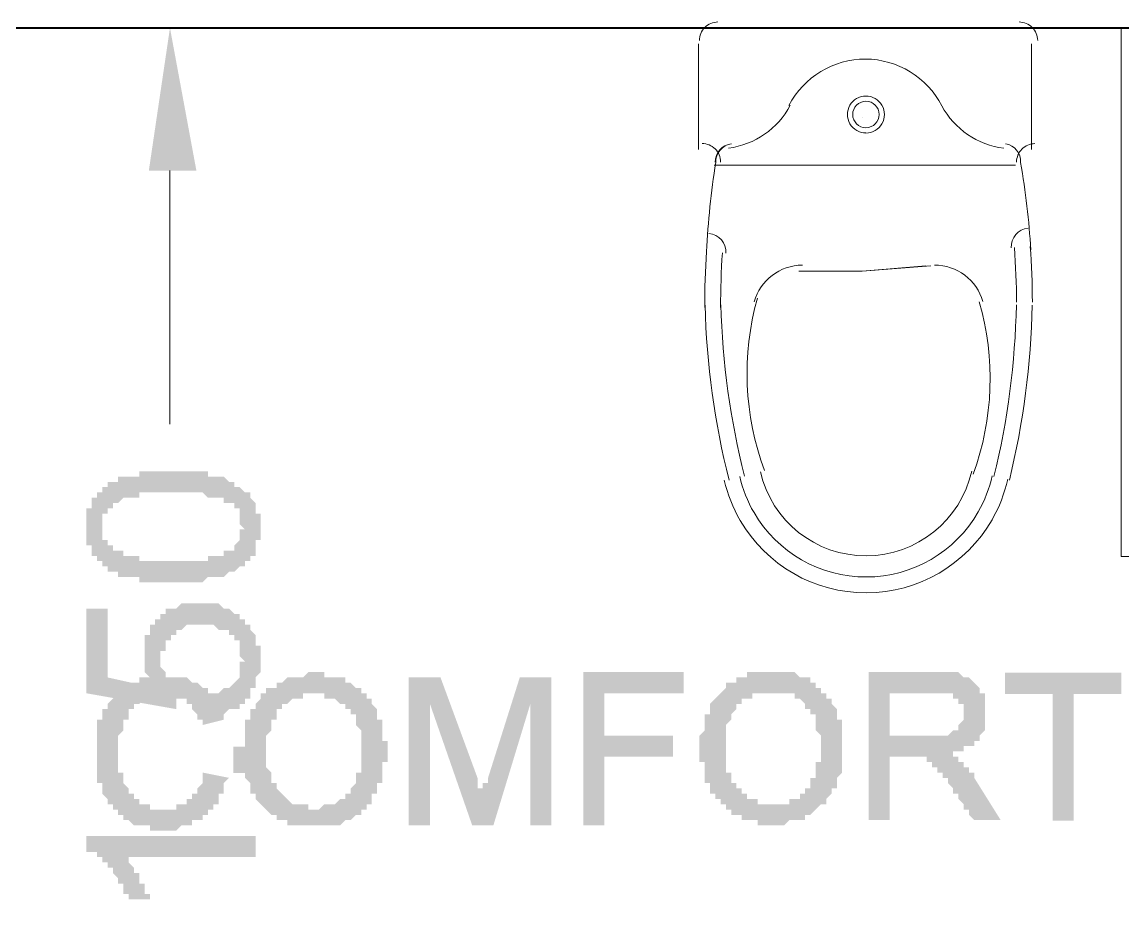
# Model space of a CAD drawing. Header units: inches. Extents: x -11 to 213, y -78 to 40.
# Drawn here: x 61.677 to 62.936, y 18.467 to 19.483 of the extents above; entities that cross this region are included whole.
import ezdxf

# ---------------------------------------------------------------- set-up
doc = ezdxf.new("R2010")
doc.units = ezdxf.units.IN
doc.header["$MEASUREMENT"] = 0
doc.layers.add('PDF_0', color=7, linetype='Continuous')
doc.layers.add('PDF_TOILET', color=7, linetype='Continuous')

msp = doc.modelspace()

# ---------------------------------------------------------------- hatches: boundary and pattern name
at = {"layer": 'PDF_0'}
h = msp.add_hatch(color=256, dxfattribs=at)
h.paths.add_polyline_path([(61.7505, 18.90233), (61.7505, 18.90837), (61.7505, 18.90837), (61.7505, 18.91442), (61.7505, 18.91442), (61.7505, 18.91442), (61.7505, 18.92047), (61.7505, 18.92047), (61.7505, 18.92047), (61.7505, 18.92652), (61.7505, 18.92652), (61.75655, 18.92652), (61.75655, 18.93256), (61.75655, 18.93256), (61.75655, 18.93256), (61.75655, 18.93861), (61.75655, 18.93861), (61.75655, 18.93861), (61.7626, 18.93861), (61.7626, 18.94466), (61.7626, 18.94466), (61.7626, 18.94466), (61.76864, 18.94466), (61.76864, 18.95071), (61.76864, 18.95071), (61.76864, 18.95071), (61.77469, 18.95071), (61.77469, 18.95071), (61.77469, 18.95676), (61.78074, 18.95676), (61.78074, 18.95676), (61.78074, 18.95676), (61.78679, 18.95676), (61.78679, 18.95676), (61.78679, 18.9628), (61.79284, 18.9628), (61.79284, 18.9628), (61.79888, 18.9628), (61.79888, 18.9628), (61.79888, 18.9628), (61.80493, 18.9628), (61.80493, 18.9628), (61.81098, 18.9628), (61.81098, 18.96885), (61.81703, 18.96885), (61.81703, 18.96885), (61.82308, 18.96885), (61.82308, 18.96885), (61.82912, 18.96885), (61.82912, 18.96885), (61.83517, 18.96885), (61.83517, 18.96885), (61.84122, 18.96885), (61.84727, 18.96885), (61.84727, 18.96885), (61.84727, 18.96885), (61.85331, 18.96885), (61.85331, 18.96885), (61.85936, 18.96885), (61.86541, 18.96885), (61.86541, 18.96885), (61.87146, 18.96885), (61.87146, 18.96885), (61.87751, 18.96885), (61.87751, 18.96885), (61.88355, 18.96885), (61.88355, 18.96885), (61.8896, 18.96885), (61.8896, 18.9628), (61.8896, 18.9628), (61.89565, 18.9628), (61.89565, 18.9628), (61.9017, 18.9628), (61.9017, 18.9628), (61.9017, 18.9628), (61.90775, 18.9628), (61.90775, 18.9628), (61.91379, 18.95676), (61.91379, 18.95676), (61.91379, 18.95676), (61.91984, 18.95676), (61.91984, 18.95676), (61.91984, 18.95676), (61.91984, 18.95071), (61.92589, 18.95071), (61.92589, 18.95071), (61.92589, 18.95071), (61.93194, 18.94466), (61.93194, 18.94466), (61.93194, 18.94466), (61.93799, 18.94466), (61.93799, 18.93861), (61.93799, 18.93861), (61.93799, 18.93861), (61.94403, 18.93256), (61.94403, 18.93256), (61.94403, 18.92652), (61.94403, 18.92652), (61.94403, 18.92652), (61.94403, 18.92047), (61.95008, 18.92047), (61.95008, 18.91442), (61.95008, 18.91442), (61.95008, 18.91442), (61.95008, 18.90837), (61.95008, 18.90837), (61.95008, 18.90233), (61.95008, 18.90233), (61.95008, 18.90233), (61.95008, 18.89628), (61.95008, 18.89628), (61.95008, 18.89628), (61.95008, 18.89023), (61.94403, 18.89023), (61.94403, 18.89023), (61.94403, 18.88418), (61.94403, 18.88418), (61.94403, 18.88418), (61.94403, 18.87813), (61.94403, 18.87813), (61.94403, 18.87813), (61.94403, 18.87209), (61.93799, 18.87209), (61.93799, 18.87209), (61.93799, 18.87209), (61.93799, 18.86604), (61.93799, 18.86604), (61.93194, 18.86604), (61.93194, 18.86604), (61.93194, 18.85999), (61.93194, 18.85999), (61.92589, 18.85999), (61.92589, 18.85999), (61.92589, 18.85999), (61.91984, 18.85394), (61.91984, 18.85394), (61.91984, 18.85394), (61.91379, 18.85394), (61.91379, 18.85394), (61.91379, 18.85394), (61.90775, 18.84789), (61.90775, 18.84789), (61.9017, 18.84789), (61.9017, 18.84789), (61.9017, 18.84789), (61.89565, 18.84789), (61.89565, 18.84789), (61.8896, 18.84789), (61.8896, 18.84789), (61.88355, 18.84185), (61.88355, 18.84185), (61.87751, 18.84185), (61.87751, 18.84185), (61.87146, 18.84185), (61.87146, 18.84185), (61.86541, 18.84185), (61.86541, 18.84185), (61.85936, 18.84185), (61.85936, 18.84185), (61.85331, 18.84185), (61.84727, 18.84185), (61.84727, 18.84185), (61.84727, 18.84185), (61.84122, 18.84185), (61.84122, 18.84185), (61.83517, 18.84185), (61.83517, 18.84185), (61.82912, 18.84185), (61.82912, 18.84185), (61.82308, 18.84185), (61.82308, 18.84185), (61.81703, 18.84185), (61.81703, 18.84185), (61.81098, 18.84185), (61.81098, 18.84789), (61.80493, 18.84789), (61.80493, 18.84789), (61.79888, 18.84789), (61.79888, 18.84789), (61.79888, 18.84789), (61.79284, 18.84789), (61.79284, 18.84789), (61.78679, 18.84789), (61.78679, 18.85394), (61.78679, 18.85394), (61.78074, 18.85394), (61.78074, 18.85394), (61.78074, 18.85394), (61.77469, 18.85394), (61.77469, 18.85999), (61.77469, 18.85999), (61.77469, 18.85999), (61.76864, 18.85999), (61.76864, 18.86604), (61.7626, 18.86604), (61.7626, 18.86604), (61.7626, 18.86604), (61.7626, 18.87209), (61.75655, 18.87209), (61.75655, 18.87209), (61.75655, 18.87813), (61.75655, 18.87813), (61.75655, 18.88418), (61.7505, 18.88418), (61.7505, 18.88418), (61.7505, 18.89023), (61.7505, 18.89023), (61.7505, 18.89628), (61.7505, 18.89628), (61.7505, 18.90233), (61.7505, 18.90233), (61.7505, 18.90233), (61.7505, 18.90233)], flags=0)
h.paths.add_polyline_path([(61.93194, 18.90233), (61.92589, 18.90837), (61.92589, 18.90837), (61.92589, 18.91442), (61.92589, 18.91442), (61.92589, 18.92047), (61.92589, 18.92047), (61.92589, 18.92047), (61.92589, 18.92652), (61.91984, 18.92652), (61.91984, 18.92652), (61.91984, 18.93256), (61.91379, 18.93256), (61.91379, 18.93256), (61.90775, 18.93256), (61.90775, 18.93256), (61.90775, 18.93256), (61.90775, 18.93861), (61.90775, 18.93861), (61.9017, 18.93861), (61.9017, 18.93861), (61.9017, 18.93861), (61.89565, 18.93861), (61.89565, 18.93861), (61.8896, 18.93861), (61.8896, 18.93861), (61.8896, 18.93861), (61.88355, 18.94466), (61.88355, 18.94466), (61.87751, 18.94466), (61.87751, 18.94466), (61.87146, 18.94466), (61.87146, 18.94466), (61.86541, 18.94466), (61.86541, 18.94466), (61.85936, 18.94466), (61.85936, 18.94466), (61.85331, 18.94466), (61.84727, 18.94466), (61.84727, 18.94466), (61.84122, 18.94466), (61.84122, 18.94466), (61.83517, 18.94466), (61.83517, 18.94466), (61.82912, 18.94466), (61.82912, 18.94466), (61.82308, 18.94466), (61.82308, 18.94466), (61.81703, 18.94466), (61.81703, 18.94466), (61.81098, 18.94466), (61.81098, 18.94466), (61.81098, 18.93861), (61.80493, 18.93861), (61.80493, 18.93861), (61.80493, 18.93861), (61.80493, 18.93861), (61.79888, 18.93861), (61.79888, 18.93861), (61.79284, 18.93861), (61.79284, 18.93861), (61.78679, 18.93256), (61.78679, 18.93256), (61.78679, 18.93256), (61.78074, 18.93256), (61.78074, 18.92652), (61.78074, 18.92652), (61.77469, 18.92652), (61.77469, 18.92652), (61.77469, 18.92047), (61.77469, 18.92047), (61.76864, 18.92047), (61.76864, 18.91442), (61.76864, 18.91442), (61.76864, 18.90837), (61.76864, 18.90837), (61.76864, 18.90233), (61.76864, 18.90233), (61.76864, 18.90233), (61.76864, 18.89628), (61.76864, 18.89628), (61.76864, 18.89023), (61.77469, 18.89023), (61.77469, 18.89023), (61.77469, 18.88418), (61.77469, 18.88418), (61.78074, 18.88418), (61.78074, 18.87813), (61.78074, 18.87813), (61.78679, 18.87813), (61.78679, 18.87813), (61.78679, 18.87813), (61.79284, 18.87813), (61.79284, 18.87209), (61.79284, 18.87209), (61.79284, 18.87209), (61.79888, 18.87209), (61.79888, 18.87209), (61.79888, 18.87209), (61.80493, 18.87209), (61.80493, 18.87209), (61.81098, 18.87209), (61.81098, 18.86604), (61.81703, 18.86604), (61.81703, 18.86604), (61.81703, 18.86604), (61.82308, 18.86604), (61.82308, 18.86604), (61.82912, 18.86604), (61.82912, 18.86604), (61.83517, 18.86604), (61.84122, 18.86604), (61.84122, 18.86604), (61.84727, 18.86604), (61.84727, 18.86604), (61.85331, 18.86604), (61.85331, 18.86604), (61.85936, 18.86604), (61.85936, 18.86604), (61.86541, 18.86604), (61.86541, 18.86604), (61.87146, 18.86604), (61.87146, 18.86604), (61.87751, 18.86604), (61.87751, 18.86604), (61.88355, 18.86604), (61.88355, 18.86604), (61.8896, 18.86604), (61.8896, 18.87209), (61.8896, 18.87209), (61.89565, 18.87209), (61.89565, 18.87209), (61.89565, 18.87209), (61.89565, 18.87209), (61.9017, 18.87209), (61.9017, 18.87209), (61.90775, 18.87209), (61.90775, 18.87813), (61.91379, 18.87813), (61.91379, 18.87813), (61.91379, 18.87813), (61.91984, 18.87813), (61.91984, 18.88418), (61.91984, 18.88418), (61.91984, 18.88418), (61.92589, 18.89023), (61.92589, 18.89023), (61.92589, 18.89023), (61.92589, 18.89628), (61.92589, 18.89628), (61.92589, 18.90233), (61.92589, 18.90233), (61.93194, 18.90233)], flags=0)
for points in [[(61.82913, 18.72088), (61.82913, 18.72088), (61.82308, 18.72693), (61.82308, 18.72693), (61.82308, 18.73298), (61.82308, 18.73298), (61.82308, 18.73298), (61.81703, 18.73902), (61.81703, 18.73902), (61.81703, 18.74507), (61.81703, 18.74507), (61.81703, 18.75112), (61.81703, 18.75112), (61.81703, 18.75112), (61.81703, 18.75717), (61.81703, 18.75717), (61.81703, 18.76322), (61.81703, 18.76322), (61.81703, 18.76926), (61.81703, 18.76926), (61.81703, 18.76926), (61.81703, 18.77531), (61.81703, 18.77531), (61.81703, 18.78136), (61.82308, 18.78136), (61.82308, 18.78136), (61.82308, 18.78741), (61.82308, 18.78741), (61.82308, 18.79346), (61.82913, 18.79346), (61.82913, 18.79346), (61.82913, 18.7995), (61.82913, 18.7995), (61.83517, 18.7995), (61.83517, 18.7995), (61.83517, 18.80555), (61.84122, 18.80555), (61.84122, 18.80555), (61.84122, 18.8116), (61.84727, 18.8116), (61.84727, 18.8116), (61.84727, 18.8116), (61.85332, 18.8116), (61.85332, 18.8116), (61.85937, 18.81765), (61.85937, 18.81765), (61.85937, 18.81765), (61.86541, 18.81765), (61.86541, 18.81765), (61.87146, 18.81765), (61.87146, 18.81765), (61.87751, 18.81765), (61.87751, 18.81765), (61.87751, 18.81765), (61.88356, 18.81765), (61.88356, 18.81765), (61.88961, 18.81765), (61.88961, 18.81765), (61.89565, 18.81765), (61.89565, 18.81765), (61.89565, 18.81765), (61.9017, 18.81765), (61.9017, 18.81765), (61.90775, 18.8116), (61.90775, 18.8116), (61.90775, 18.8116), (61.9138, 18.8116), (61.9138, 18.8116), (61.91984, 18.80555), (61.91984, 18.80555), (61.91984, 18.80555), (61.92589, 18.80555), (61.92589, 18.7995), (61.92589, 18.7995), (61.92589, 18.7995), (61.93194, 18.7995), (61.93194, 18.7995), (61.93194, 18.79346), (61.93799, 18.79346), (61.93799, 18.79346), (61.93799, 18.78741), (61.93799, 18.78741), (61.94404, 18.78136), (61.94404, 18.78136), (61.94404, 18.78136), (61.94404, 18.77531), (61.94404, 18.77531), (61.94404, 18.76926), (61.94404, 18.76926), (61.95008, 18.76926), (61.95008, 18.76322), (61.95008, 18.76322), (61.95008, 18.75717), (61.95008, 18.75717), (61.95008, 18.75112), (61.95008, 18.75112), (61.95008, 18.75112), (61.95008, 18.74507), (61.95008, 18.74507), (61.95008, 18.73902), (61.95008, 18.73902), (61.94404, 18.73298), (61.94404, 18.73298), (61.94404, 18.73298), (61.94404, 18.72693), (61.94404, 18.72693), (61.94404, 18.72088), (61.94404, 18.72088), (61.93799, 18.72088), (61.93799, 18.71483), (61.93799, 18.71483), (61.93799, 18.70879), (61.93194, 18.70879), (61.93194, 18.70879), (61.93194, 18.70879), (61.93194, 18.70274), (61.92589, 18.70274), (61.92589, 18.70274), (61.92589, 18.69669), (61.91984, 18.69669), (61.91984, 18.69669), (61.91984, 18.69669), (61.9138, 18.69669), (61.9138, 18.69669), (61.90775, 18.69064), (61.90775, 18.69064), (61.9017, 18.69064), (61.9017, 18.69064), (61.9017, 18.69064), (61.89565, 18.69064), (61.89565, 18.69064), (61.88961, 18.71483), (61.89565, 18.71483), (61.89565, 18.71483), (61.9017, 18.71483), (61.9017, 18.71483), (61.90775, 18.72088), (61.90775, 18.72088), (61.9138, 18.72088), (61.9138, 18.72088), (61.9138, 18.72088), (61.91984, 18.72693), (61.91984, 18.72693), (61.91984, 18.72693), (61.91984, 18.72693), (61.92589, 18.73298), (61.92589, 18.73298), (61.92589, 18.73902), (61.92589, 18.73902), (61.92589, 18.73902), (61.92589, 18.74507), (61.92589, 18.74507), (61.92589, 18.75112), (61.93194, 18.75112), (61.93194, 18.75112), (61.92589, 18.75717), (61.92589, 18.75717), (61.92589, 18.76322), (61.92589, 18.76322), (61.92589, 18.76322), (61.92589, 18.76926), (61.92589, 18.76926), (61.92589, 18.77531), (61.91984, 18.77531), (61.91984, 18.77531), (61.91984, 18.78136), (61.9138, 18.78136), (61.9138, 18.78136), (61.9138, 18.78136), (61.9138, 18.78741), (61.90775, 18.78741), (61.90775, 18.78741), (61.9017, 18.78741), (61.9017, 18.78741), (61.9017, 18.78741), (61.89565, 18.79346), (61.89565, 18.79346), (61.88961, 18.79346), (61.88961, 18.79346), (61.88356, 18.79346), (61.88356, 18.79346), (61.88356, 18.79346), (61.87751, 18.79346), (61.87751, 18.79346), (61.87146, 18.79346), (61.87146, 18.79346), (61.86541, 18.79346), (61.86541, 18.79346), (61.85937, 18.78741), (61.85937, 18.78741), (61.85937, 18.78741), (61.85332, 18.78741), (61.85332, 18.78741), (61.85332, 18.78136), (61.84727, 18.78136), (61.84727, 18.78136), (61.84727, 18.78136), (61.84727, 18.77531), (61.84122, 18.77531), (61.84122, 18.77531), (61.84122, 18.76926), (61.84122, 18.76926), (61.84122, 18.76322), (61.84122, 18.76322), (61.83517, 18.76322), (61.83517, 18.75717), (61.83517, 18.75717), (61.83517, 18.75112), (61.83517, 18.75112), (61.83517, 18.75112), (61.83517, 18.74507), (61.83517, 18.74507), (61.84122, 18.73902), (61.84122, 18.73902), (61.84122, 18.73298), (61.84122, 18.73298), (61.84122, 18.73298), (61.84122, 18.72693), (61.84727, 18.72693), (61.84727, 18.72693), (61.84727, 18.72088), (61.84727, 18.72088), (61.85332, 18.72088), (61.85332, 18.71483), (61.85332, 18.71483), (61.85332, 18.69669), (61.7505, 18.71483), (61.7505, 18.8116), (61.7747, 18.8116), (61.7747, 18.73298)], [(61.9138, 18.61806), (61.9138, 18.61806), (61.90775, 18.61202), (61.90775, 18.61202), (61.90775, 18.60597), (61.90775, 18.60597), (61.90775, 18.60597), (61.90775, 18.59992), (61.90775, 18.59992), (61.9017, 18.59992), (61.9017, 18.59387), (61.9017, 18.59387), (61.9017, 18.59387), (61.9017, 18.58782), (61.89566, 18.58782), (61.89566, 18.58782), (61.89566, 18.58178), (61.89566, 18.58178), (61.89566, 18.58178), (61.88961, 18.58178), (61.88961, 18.57573), (61.88961, 18.57573), (61.88961, 18.57573), (61.88356, 18.57573), (61.88356, 18.56968), (61.88356, 18.56968), (61.87751, 18.56968), (61.87751, 18.56968), (61.87751, 18.56968), (61.87146, 18.56968), (61.87146, 18.56363), (61.87146, 18.56363), (61.86542, 18.56363), (61.86542, 18.56363), (61.86542, 18.56363), (61.85937, 18.56363), (61.85937, 18.56363), (61.85937, 18.56363), (61.85332, 18.55759), (61.85332, 18.55759), (61.84727, 18.55759), (61.84727, 18.55759), (61.84727, 18.55759), (61.84123, 18.55759), (61.84123, 18.55759), (61.84123, 18.55759), (61.83518, 18.55759), (61.83518, 18.55759), (61.82913, 18.55759), (61.82913, 18.55759), (61.82308, 18.55759), (61.82308, 18.56363), (61.82308, 18.56363), (61.81703, 18.56363), (61.81703, 18.56363), (61.81099, 18.56363), (61.81099, 18.56363), (61.81099, 18.56363), (61.80494, 18.56363), (61.80494, 18.56363), (61.80494, 18.56363), (61.79889, 18.56968), (61.79889, 18.56968), (61.79889, 18.56968), (61.79284, 18.56968), (61.79284, 18.56968), (61.79284, 18.57573), (61.79284, 18.57573), (61.78679, 18.57573), (61.78679, 18.57573), (61.78679, 18.57573), (61.78679, 18.58178), (61.78075, 18.58178), (61.78075, 18.58178), (61.78075, 18.58178), (61.78075, 18.58782), (61.78075, 18.58782), (61.7747, 18.58782), (61.7747, 18.58782), (61.7747, 18.59387), (61.7747, 18.59387), (61.7747, 18.59387), (61.76865, 18.59992), (61.76865, 18.59992), (61.76865, 18.59992), (61.76865, 18.60597), (61.76865, 18.60597), (61.76865, 18.60597), (61.76865, 18.61202), (61.7626, 18.61202), (61.7626, 18.61806), (61.7626, 18.61806), (61.7626, 18.61806), (61.7626, 18.62411), (61.7626, 18.62411), (61.7626, 18.62411), (61.7626, 18.63016), (61.7626, 18.63016), (61.7626, 18.63621), (61.7626, 18.63621), (61.7626, 18.63621), (61.7626, 18.64226), (61.7626, 18.64226), (61.7626, 18.6483), (61.7626, 18.6483), (61.7626, 18.6483), (61.7626, 18.65435), (61.7626, 18.65435), (61.7626, 18.6604), (61.7626, 18.6604), (61.7626, 18.6604), (61.7626, 18.66645), (61.7626, 18.66645), (61.7626, 18.6725), (61.7626, 18.6725), (61.7626, 18.6725), (61.7626, 18.67854), (61.7626, 18.67854), (61.7626, 18.68459), (61.76865, 18.68459), (61.76865, 18.68459), (61.76865, 18.69064), (61.76865, 18.69064), (61.76865, 18.69064), (61.76865, 18.69669), (61.76865, 18.69669), (61.7747, 18.69669), (61.7747, 18.70273), (61.7747, 18.70273), (61.7747, 18.70273), (61.7747, 18.70273), (61.78075, 18.70878), (61.78075, 18.70878), (61.78075, 18.70878), (61.78075, 18.70878), (61.78679, 18.71483), (61.78679, 18.71483), (61.78679, 18.71483), (61.78679, 18.71483), (61.79284, 18.72088), (61.79284, 18.72088), (61.79284, 18.72088), (61.79889, 18.72088), (61.79889, 18.72693), (61.79889, 18.72693), (61.80494, 18.72693), (61.80494, 18.72693), (61.80494, 18.72693), (61.81099, 18.72693), (61.81099, 18.73297), (61.81099, 18.73297), (61.81703, 18.73297), (61.81703, 18.73297), (61.81703, 18.73297), (61.82308, 18.73297), (61.82308, 18.73297), (61.82308, 18.73297), (61.82913, 18.73297), (61.82913, 18.73297), (61.83518, 18.73297), (61.83518, 18.73297), (61.83518, 18.73297), (61.84123, 18.73297), (61.84123, 18.73297), (61.84727, 18.73297), (61.84727, 18.73297), (61.84727, 18.73297), (61.85332, 18.73297), (61.85332, 18.73297), (61.85937, 18.73297), (61.85937, 18.73297), (61.85937, 18.73297), (61.86542, 18.73297), (61.86542, 18.73297), (61.86542, 18.73297), (61.87146, 18.72693), (61.87146, 18.72693), (61.87146, 18.72693), (61.87751, 18.72693), (61.87751, 18.72693), (61.87751, 18.72693), (61.88356, 18.72088), (61.88356, 18.72088), (61.88356, 18.72088), (61.88356, 18.72088), (61.88961, 18.72088), (61.88961, 18.71483), (61.88961, 18.71483), (61.88961, 18.71483), (61.89566, 18.71483), (61.89566, 18.70878), (61.89566, 18.70878), (61.89566, 18.70878), (61.9017, 18.70273), (61.9017, 18.70273), (61.9017, 18.70273), (61.9017, 18.69669), (61.9017, 18.69669), (61.9017, 18.69669), (61.90775, 18.69064), (61.90775, 18.69064), (61.90775, 18.68459), (61.90775, 18.68459), (61.90775, 18.68459), (61.88356, 18.67854), (61.88356, 18.67854), (61.88356, 18.68459), (61.87751, 18.68459), (61.87751, 18.68459), (61.87751, 18.69064), (61.87751, 18.69064), (61.87751, 18.69064), (61.87146, 18.69669), (61.87146, 18.69669), (61.87146, 18.69669), (61.87146, 18.70273), (61.86542, 18.70273), (61.86542, 18.70273), (61.86542, 18.70273), (61.86542, 18.70273), (61.86542, 18.70878), (61.85937, 18.70878), (61.85937, 18.70878), (61.85937, 18.70878), (61.85332, 18.70878), (61.85332, 18.70878), (61.84727, 18.70878), (61.84727, 18.70878), (61.84727, 18.70878), (61.84123, 18.70878), (61.84123, 18.70878), (61.83518, 18.70878), (61.83518, 18.70878), (61.83518, 18.70878), (61.82913, 18.70878), (61.82913, 18.70878), (61.82308, 18.70878), (61.82308, 18.70878), (61.82308, 18.70878), (61.81703, 18.70878), (61.81703, 18.70878), (61.81703, 18.70878), (61.81099, 18.70273), (61.81099, 18.70273), (61.81099, 18.70273), (61.80494, 18.70273), (61.80494, 18.70273), (61.80494, 18.69669), (61.80494, 18.69669), (61.79889, 18.69669), (61.79889, 18.69669), (61.79889, 18.69064), (61.79889, 18.69064), (61.79889, 18.69064), (61.79889, 18.68459), (61.79284, 18.68459), (61.79284, 18.68459), (61.79284, 18.68459), (61.79284, 18.67854), (61.79284, 18.67854), (61.79284, 18.6725), (61.79284, 18.6725), (61.79284, 18.6725), (61.78679, 18.66645), (61.78679, 18.66645), (61.78679, 18.66645), (61.78679, 18.6604), (61.78679, 18.6604), (61.78679, 18.65435), (61.78679, 18.65435), (61.78679, 18.6483), (61.78679, 18.6483), (61.78679, 18.6483), (61.78679, 18.64226), (61.78679, 18.64226), (61.78679, 18.64226), (61.78679, 18.63621), (61.78679, 18.63621), (61.78679, 18.63016), (61.78679, 18.63016), (61.78679, 18.62411), (61.79284, 18.62411), (61.79284, 18.62411), (61.79284, 18.61806), (61.79284, 18.61806), (61.79284, 18.61806), (61.79284, 18.61202), (61.79284, 18.61202), (61.79284, 18.61202), (61.79889, 18.60597), (61.79889, 18.60597), (61.79889, 18.60597), (61.79889, 18.59992), (61.79889, 18.59992), (61.79889, 18.59992), (61.80494, 18.59992), (61.80494, 18.59387), (61.80494, 18.59387), (61.80494, 18.59387), (61.81099, 18.59387), (61.81099, 18.59387), (61.81099, 18.58782), (61.81703, 18.58782), (61.81703, 18.58782), (61.81703, 18.58782), (61.82308, 18.58782), (61.82308, 18.58782), (61.82308, 18.58178), (61.82913, 18.58178), (61.82913, 18.58178), (61.82913, 18.58178), (61.83518, 18.58178), (61.83518, 18.58178), (61.84123, 18.58178), (61.84123, 18.58178), (61.84123, 18.58178), (61.84123, 18.58178), (61.84727, 18.58178), (61.84727, 18.58178), (61.85332, 18.58178), (61.85332, 18.58178), (61.85332, 18.58782), (61.85937, 18.58782), (61.85937, 18.58782), (61.85937, 18.58782), (61.86542, 18.58782), (61.86542, 18.58782), (61.86542, 18.59387), (61.87146, 18.59387), (61.87146, 18.59387), (61.87146, 18.59387), (61.87146, 18.59992), (61.87146, 18.59992), (61.87751, 18.59992), (61.87751, 18.59992), (61.87751, 18.60597), (61.87751, 18.60597), (61.87751, 18.60597), (61.88356, 18.61202), (61.88356, 18.61202), (61.88356, 18.61806), (61.88356, 18.61806), (61.88356, 18.61806), (61.88356, 18.62411), (61.88356, 18.62411)], [(62.28274, 18.56363), (62.25854, 18.56363), (62.25854, 18.70273), (62.25854, 18.70273), (62.21621, 18.56363), (62.19202, 18.56363), (62.14363, 18.70273), (62.14363, 18.70273), (62.14363, 18.56363), (62.11944, 18.56363), (62.11944, 18.73297), (62.15573, 18.73297), (62.19807, 18.61806), (62.19807, 18.61201), (62.19807, 18.61201), (62.19807, 18.60597), (62.20411, 18.60597), (62.20411, 18.59992), (62.20411, 18.59992), (62.20411, 18.59992), (62.20411, 18.59387), (62.20411, 18.59387), (62.20411, 18.59387), (62.20411, 18.59387), (62.19807, 18.59387), (62.20411, 18.59387), (62.20411, 18.59992), (62.20411, 18.59992), (62.20411, 18.59992), (62.20411, 18.59992), (62.20411, 18.60597), (62.20411, 18.60597), (62.20411, 18.61201), (62.21016, 18.61201), (62.21016, 18.61806), (62.21016, 18.61806), (62.21016, 18.61806), (62.24645, 18.73297), (62.28274, 18.73297)], [(62.43394, 18.71483), (62.34322, 18.71483), (62.34322, 18.66645), (62.42184, 18.66645), (62.42184, 18.64226), (62.34322, 18.64226), (62.34322, 18.56364), (62.31903, 18.56364), (62.31903, 18.73902), (62.43394, 18.73902)], [(62.93474, 18.71416), (62.88031, 18.71416), (62.88031, 18.56901), (62.85612, 18.56901), (62.85612, 18.71416), (62.80169, 18.71416), (62.80169, 18.73835), (62.93474, 18.73835)], [(61.94404, 18.55153), (61.94404, 18.52734), (61.79285, 18.52734), (61.79285, 18.52734), (61.79889, 18.52734), (61.79889, 18.5213), (61.79889, 18.5213), (61.79889, 18.5213), (61.80494, 18.51525), (61.80494, 18.51525), (61.80494, 18.51525), (61.80494, 18.5092), (61.81099, 18.5092), (61.81099, 18.5092), (61.81099, 18.50315), (61.81099, 18.50315), (61.81099, 18.4971), (61.81704, 18.4971), (61.81704, 18.4971), (61.81704, 18.49106), (61.81704, 18.49106), (61.81704, 18.48501), (61.82308, 18.48501), (61.82308, 18.47896), (61.79889, 18.47896), (61.79889, 18.48501), (61.79285, 18.48501), (61.79285, 18.49106), (61.79285, 18.49106), (61.79285, 18.4971), (61.7868, 18.4971), (61.7868, 18.4971), (61.7868, 18.50315), (61.7868, 18.50315), (61.78075, 18.5092), (61.78075, 18.5092), (61.78075, 18.5092), (61.78075, 18.51525), (61.7747, 18.51525), (61.7747, 18.51525), (61.7747, 18.5213), (61.76865, 18.5213), (61.76865, 18.5213), (61.76865, 18.52734), (61.76865, 18.52734), (61.76261, 18.52734), (61.76261, 18.52734), (61.76261, 18.53339), (61.75656, 18.53339), (61.75656, 18.53339), (61.75656, 18.53339), (61.75051, 18.53339), (61.75051, 18.53944), (61.75051, 18.53944), (61.75051, 18.55153)]]:
    msp.add_hatch(color=256, dxfattribs=at).paths.add_polyline_path(points)
h = msp.add_hatch(color=256, dxfattribs=at)
h.paths.add_polyline_path([(62.01057, 18.73902), (62.01057, 18.73902), (62.01662, 18.73902), (62.01662, 18.73902), (62.02267, 18.73902), (62.02267, 18.73298), (62.02267, 18.73298), (62.02872, 18.73298), (62.02872, 18.73298), (62.03476, 18.73298), (62.03476, 18.73298), (62.03476, 18.73298), (62.04081, 18.73298), (62.04081, 18.73298), (62.04081, 18.73298), (62.04686, 18.73298), (62.04686, 18.72693), (62.04686, 18.72693), (62.05291, 18.72693), (62.05291, 18.72693), (62.05291, 18.72693), (62.05896, 18.72088), (62.05896, 18.72088), (62.05896, 18.72088), (62.065, 18.72088), (62.065, 18.72088), (62.065, 18.71483), (62.065, 18.71483), (62.07105, 18.71483), (62.07105, 18.71483), (62.07105, 18.70879), (62.07105, 18.70879), (62.07105, 18.70879), (62.0771, 18.70879), (62.0771, 18.70274), (62.0771, 18.70274), (62.0771, 18.70274), (62.08315, 18.69669), (62.08315, 18.69669), (62.08315, 18.69669), (62.08315, 18.69064), (62.08315, 18.69064), (62.08315, 18.69064), (62.08315, 18.68459), (62.08919, 18.68459), (62.08919, 18.68459), (62.08919, 18.67855), (62.08919, 18.67855), (62.08919, 18.67855), (62.08919, 18.6725), (62.08919, 18.6725), (62.08919, 18.66645), (62.08919, 18.66645), (62.08919, 18.66645), (62.08919, 18.6604), (62.09524, 18.6604), (62.09524, 18.65435), (62.09524, 18.65435), (62.09524, 18.65435), (62.09524, 18.64831), (62.09524, 18.64831), (62.09524, 18.64226), (62.09524, 18.64226), (62.09524, 18.63621), (62.09524, 18.63621), (62.08919, 18.63621), (62.08919, 18.63016), (62.08919, 18.63016), (62.08919, 18.62412), (62.08919, 18.62412), (62.08919, 18.62412), (62.08919, 18.61807), (62.08919, 18.61807), (62.08919, 18.61807), (62.08919, 18.61202), (62.08919, 18.61202), (62.08315, 18.61202), (62.08315, 18.60597), (62.08315, 18.60597), (62.08315, 18.60597), (62.08315, 18.59992), (62.08315, 18.59992), (62.0771, 18.59992), (62.0771, 18.59388), (62.0771, 18.59388), (62.0771, 18.59388), (62.0771, 18.58783), (62.07105, 18.58783), (62.07105, 18.58783), (62.07105, 18.58783), (62.07105, 18.58178), (62.065, 18.58178), (62.065, 18.58178), (62.065, 18.58178), (62.065, 18.57573), (62.05896, 18.57573), (62.05896, 18.57573), (62.05896, 18.57573), (62.05291, 18.56968), (62.05291, 18.56968), (62.05291, 18.56968), (62.04686, 18.56968), (62.04686, 18.56968), (62.04686, 18.56968), (62.04081, 18.56364), (62.04081, 18.56364), (62.04081, 18.56364), (62.03476, 18.56364), (62.03476, 18.56364), (62.03476, 18.56364), (62.02872, 18.56364), (62.02872, 18.56364), (62.02267, 18.56364), (62.02267, 18.56364), (62.02267, 18.56364), (62.01662, 18.56364), (62.01662, 18.56364), (62.01057, 18.56364), (62.01057, 18.56364), (62.01057, 18.56364), (62.00452, 18.56364), (62.00452, 18.56364), (62.00452, 18.56364), (61.99848, 18.56364), (61.99848, 18.56364), (61.99243, 18.56364), (61.99243, 18.56364), (61.99243, 18.56364), (61.98638, 18.56364), (61.98638, 18.56364), (61.98638, 18.56364), (61.98033, 18.56364), (61.98033, 18.56364), (61.98033, 18.56968), (61.97428, 18.56968), (61.97428, 18.56968), (61.97428, 18.56968), (61.96824, 18.56968), (61.96824, 18.56968), (61.96824, 18.57573), (61.96219, 18.57573), (61.96219, 18.57573), (61.96219, 18.57573), (61.95614, 18.58178), (61.95614, 18.58178), (61.95614, 18.58178), (61.95614, 18.58178), (61.95009, 18.58783), (61.95009, 18.58783), (61.95009, 18.58783), (61.95009, 18.58783), (61.94405, 18.59388), (61.94405, 18.59388), (61.94405, 18.59388), (61.94405, 18.59992), (61.94405, 18.59992), (61.938, 18.59992), (61.938, 18.60597), (61.938, 18.60597), (61.938, 18.60597), (61.938, 18.61202), (61.938, 18.61202), (61.938, 18.61202), (61.93195, 18.61807), (61.93195, 18.61807), (61.93195, 18.61807), (61.93195, 18.62412), (61.93195, 18.62412), (61.93195, 18.63016), (61.93195, 18.63016), (61.93195, 18.63016), (61.93195, 18.63621), (61.93195, 18.63621), (61.93195, 18.64226), (61.93195, 18.64226), (61.93195, 18.64226), (61.93195, 18.64831), (61.93195, 18.64831), (61.93195, 18.64831), (61.93195, 18.65435), (61.93195, 18.65435), (61.93195, 18.6604), (61.93195, 18.6604), (61.93195, 18.66645), (61.93195, 18.66645), (61.93195, 18.66645), (61.93195, 18.6725), (61.93195, 18.6725), (61.93195, 18.67855), (61.93195, 18.67855), (61.93195, 18.67855), (61.93195, 18.68459), (61.938, 18.68459), (61.938, 18.68459), (61.938, 18.69064), (61.938, 18.69064), (61.938, 18.69064), (61.938, 18.69669), (61.938, 18.69669), (61.94405, 18.69669), (61.94405, 18.70274), (61.94405, 18.70274), (61.94405, 18.70274), (61.94405, 18.70274), (61.95009, 18.70879), (61.95009, 18.70879), (61.95009, 18.70879), (61.95009, 18.71483), (61.95614, 18.71483), (61.95614, 18.71483), (61.95614, 18.71483), (61.95614, 18.72088), (61.96219, 18.72088), (61.96219, 18.72088), (61.96219, 18.72088), (61.96824, 18.72088), (61.96824, 18.72693), (61.96824, 18.72693), (61.97428, 18.72693), (61.97428, 18.72693), (61.97428, 18.72693), (61.98033, 18.73298), (61.98033, 18.73298), (61.98033, 18.73298), (61.98638, 18.73298), (61.98638, 18.73298), (61.98638, 18.73298), (61.99243, 18.73298), (61.99243, 18.73298), (61.99243, 18.73298), (61.99848, 18.73298), (61.99848, 18.73298), (62.00452, 18.73902), (62.00452, 18.73902), (62.00452, 18.73902), (62.01057, 18.73902), (62.01057, 18.73902)], flags=0)
h.paths.add_polyline_path([(62.01057, 18.58178), (62.01662, 18.58178), (62.01662, 18.58178), (62.01662, 18.58178), (62.02267, 18.58783), (62.02267, 18.58783), (62.02872, 18.58783), (62.02872, 18.58783), (62.02872, 18.58783), (62.03476, 18.58783), (62.03476, 18.58783), (62.03476, 18.58783), (62.04081, 18.59388), (62.04081, 18.59388), (62.04081, 18.59388), (62.04081, 18.59388), (62.04686, 18.59388), (62.04686, 18.59992), (62.04686, 18.59992), (62.05291, 18.59992), (62.05291, 18.59992), (62.05291, 18.60597), (62.05291, 18.60597), (62.05291, 18.60597), (62.05291, 18.60597), (62.05896, 18.61202), (62.05896, 18.61202), (62.05896, 18.61202), (62.05896, 18.61807), (62.05896, 18.61807), (62.05896, 18.61807), (62.05896, 18.62412), (62.065, 18.62412), (62.065, 18.62412), (62.065, 18.63016), (62.065, 18.63016), (62.065, 18.63621), (62.065, 18.63621), (62.065, 18.63621), (62.065, 18.64226), (62.065, 18.64226), (62.065, 18.64831), (62.065, 18.64831), (62.065, 18.65435), (62.065, 18.65435), (62.065, 18.65435), (62.065, 18.6604), (62.065, 18.6604), (62.065, 18.66645), (62.065, 18.66645), (62.065, 18.6725), (62.065, 18.6725), (62.065, 18.6725), (62.05896, 18.67855), (62.05896, 18.67855), (62.05896, 18.67855), (62.05896, 18.68459), (62.05896, 18.68459), (62.05896, 18.68459), (62.05896, 18.69064), (62.05291, 18.69064), (62.05291, 18.69064), (62.05291, 18.69064), (62.05291, 18.69669), (62.05291, 18.69669), (62.04686, 18.69669), (62.04686, 18.69669), (62.04686, 18.70274), (62.04686, 18.70274), (62.04081, 18.70274), (62.04081, 18.70274), (62.04081, 18.70274), (62.03476, 18.70879), (62.03476, 18.70879), (62.03476, 18.70879), (62.02872, 18.70879), (62.02872, 18.70879), (62.02872, 18.70879), (62.02267, 18.70879), (62.02267, 18.71483), (62.02267, 18.71483), (62.01662, 18.71483), (62.01662, 18.71483), (62.01057, 18.71483), (62.01057, 18.71483), (62.01057, 18.71483), (62.00452, 18.71483), (62.00452, 18.71483), (61.99848, 18.71483), (61.99848, 18.71483), (61.99848, 18.70879), (61.99243, 18.70879), (61.99243, 18.70879), (61.99243, 18.70879), (61.98638, 18.70879), (61.98638, 18.70879), (61.98638, 18.70879), (61.98033, 18.70274), (61.98033, 18.70274), (61.98033, 18.70274), (61.97428, 18.70274), (61.97428, 18.69669), (61.97428, 18.69669), (61.97428, 18.69669), (61.96824, 18.69669), (61.96824, 18.69064), (61.96824, 18.69064), (61.96824, 18.69064), (61.96824, 18.69064), (61.96824, 18.68459), (61.96219, 18.68459), (61.96219, 18.68459), (61.96219, 18.67855), (61.96219, 18.67855), (61.96219, 18.67855), (61.96219, 18.6725), (61.96219, 18.6725), (61.96219, 18.6725), (61.95614, 18.66645), (61.95614, 18.66645), (61.95614, 18.6604), (61.95614, 18.6604), (61.95614, 18.6604), (61.95614, 18.65435), (61.95614, 18.65435), (61.95614, 18.64831), (61.95614, 18.64831), (61.95614, 18.64831), (61.95614, 18.64226), (61.95614, 18.64226), (61.95614, 18.63621), (61.95614, 18.63621), (61.95614, 18.63016), (61.95614, 18.63016), (61.95614, 18.63016), (61.96219, 18.62412), (61.96219, 18.62412), (61.96219, 18.62412), (61.96219, 18.61807), (61.96219, 18.61807), (61.96219, 18.61807), (61.96219, 18.61202), (61.96219, 18.61202), (61.96824, 18.61202), (61.96824, 18.60597), (61.96824, 18.60597), (61.96824, 18.60597), (61.97428, 18.59992), (61.97428, 18.59992), (61.97428, 18.59992), (61.97428, 18.59992), (61.98033, 18.59388), (61.98033, 18.59388), (61.98033, 18.59388), (61.98033, 18.59388), (61.98638, 18.58783), (61.98638, 18.58783), (61.98638, 18.58783), (61.99243, 18.58783), (61.99243, 18.58783), (61.99243, 18.58783), (61.99848, 18.58783), (61.99848, 18.58783), (62.00452, 18.58783), (62.00452, 18.58178), (62.00452, 18.58178), (62.01057, 18.58178), (62.01057, 18.58178), (62.01057, 18.58178)], flags=0)
h = msp.add_hatch(color=256, dxfattribs=at)
h.paths.add_polyline_path([(62.53676, 18.73902), (62.53676, 18.73902), (62.53676, 18.73902), (62.5428, 18.73902), (62.5428, 18.73902), (62.54885, 18.73902), (62.54885, 18.73902), (62.54885, 18.73902), (62.5549, 18.73902), (62.5549, 18.73902), (62.56095, 18.73902), (62.56095, 18.73902), (62.56095, 18.73902), (62.56699, 18.73298), (62.56699, 18.73298), (62.56699, 18.73298), (62.57304, 18.73298), (62.57304, 18.73298), (62.57304, 18.73298), (62.57909, 18.73298), (62.57909, 18.72693), (62.57909, 18.72693), (62.58514, 18.72693), (62.58514, 18.72693), (62.58514, 18.72088), (62.58514, 18.72088), (62.59119, 18.72088), (62.59119, 18.72088), (62.59119, 18.71483), (62.59119, 18.71483), (62.59723, 18.71483), (62.59723, 18.71483), (62.59723, 18.71483), (62.59723, 18.70879), (62.60328, 18.70879), (62.60328, 18.70879), (62.60328, 18.70274), (62.60328, 18.70274), (62.60328, 18.70274), (62.60933, 18.69669), (62.60933, 18.69669), (62.60933, 18.69669), (62.60933, 18.69064), (62.60933, 18.69064), (62.60933, 18.69064), (62.60933, 18.68459), (62.61538, 18.68459), (62.61538, 18.68459), (62.61538, 18.67855), (62.61538, 18.67855), (62.61538, 18.67855), (62.61538, 18.6725), (62.61538, 18.6725), (62.61538, 18.66645), (62.61538, 18.66645), (62.61538, 18.66645), (62.61538, 18.6604), (62.61538, 18.6604), (62.61538, 18.65435), (62.61538, 18.65435), (62.61538, 18.64831), (62.61538, 18.64831), (62.61538, 18.64831), (62.61538, 18.64226), (62.61538, 18.64226), (62.61538, 18.63621), (62.61538, 18.63621), (62.61538, 18.63621), (62.61538, 18.63016), (62.61538, 18.63016), (62.61538, 18.62412), (62.61538, 18.62412), (62.61538, 18.62412), (62.60933, 18.61807), (62.60933, 18.61807), (62.60933, 18.61807), (62.60933, 18.61202), (62.60933, 18.61202), (62.60933, 18.61202), (62.60933, 18.60597), (62.60328, 18.60597), (62.60328, 18.60597), (62.60328, 18.59992), (62.60328, 18.59992), (62.60328, 18.59992), (62.59723, 18.59388), (62.59723, 18.59388), (62.59723, 18.59388), (62.59723, 18.59388), (62.59723, 18.58783), (62.59119, 18.58783), (62.59119, 18.58783), (62.59119, 18.58783), (62.58514, 18.58178), (62.58514, 18.58178), (62.58514, 18.58178), (62.58514, 18.58178), (62.57909, 18.57573), (62.57909, 18.57573), (62.57909, 18.57573), (62.57304, 18.57573), (62.57304, 18.57573), (62.57304, 18.56968), (62.56699, 18.56968), (62.56699, 18.56968), (62.56699, 18.56968), (62.56095, 18.56968), (62.56095, 18.56968), (62.56095, 18.56968), (62.5549, 18.56968), (62.5549, 18.56968), (62.54885, 18.56364), (62.54885, 18.56364), (62.54885, 18.56364), (62.5428, 18.56364), (62.5428, 18.56364), (62.53676, 18.56364), (62.53676, 18.56364), (62.53676, 18.56364), (62.53071, 18.56364), (62.53071, 18.56364), (62.53071, 18.56364), (62.52466, 18.56364), (62.52466, 18.56364), (62.51861, 18.56364), (62.51861, 18.56364), (62.51861, 18.56968), (62.51256, 18.56968), (62.51256, 18.56968), (62.51256, 18.56968), (62.50652, 18.56968), (62.50652, 18.56968), (62.50652, 18.56968), (62.50047, 18.56968), (62.50047, 18.56968), (62.50047, 18.57573), (62.49442, 18.57573), (62.49442, 18.57573), (62.49442, 18.57573), (62.48837, 18.57573), (62.48837, 18.58178), (62.48837, 18.58178), (62.48232, 18.58178), (62.48232, 18.58178), (62.48232, 18.58783), (62.48232, 18.58783), (62.47628, 18.58783), (62.47628, 18.58783), (62.47628, 18.59388), (62.47628, 18.59388), (62.47023, 18.59388), (62.47023, 18.59388), (62.47023, 18.59992), (62.47023, 18.59992), (62.46418, 18.59992), (62.46418, 18.60597), (62.46418, 18.60597), (62.46418, 18.60597), (62.46418, 18.61202), (62.46418, 18.61202), (62.45813, 18.61202), (62.45813, 18.61807), (62.45813, 18.61807), (62.45813, 18.61807), (62.45813, 18.62412), (62.45813, 18.62412), (62.45813, 18.63016), (62.45813, 18.63016), (62.45813, 18.63016), (62.45813, 18.63621), (62.45209, 18.63621), (62.45209, 18.63621), (62.45209, 18.64226), (62.45209, 18.64226), (62.45209, 18.64831), (62.45209, 18.64831), (62.45209, 18.64831), (62.45209, 18.65435), (62.45209, 18.65435), (62.45209, 18.6604), (62.45209, 18.6604), (62.45209, 18.6604), (62.45209, 18.66645), (62.45209, 18.66645), (62.45813, 18.6725), (62.45813, 18.6725), (62.45813, 18.6725), (62.45813, 18.67855), (62.45813, 18.67855), (62.45813, 18.68459), (62.45813, 18.68459), (62.45813, 18.68459), (62.45813, 18.69064), (62.45813, 18.69064), (62.46418, 18.69064), (62.46418, 18.69669), (62.46418, 18.69669), (62.46418, 18.69669), (62.46418, 18.70274), (62.46418, 18.70274), (62.46418, 18.70274), (62.47023, 18.70879), (62.47023, 18.70879), (62.47023, 18.70879), (62.47023, 18.70879), (62.47628, 18.71483), (62.47628, 18.71483), (62.47628, 18.71483), (62.47628, 18.71483), (62.48232, 18.72088), (62.48232, 18.72088), (62.48232, 18.72088), (62.48232, 18.72693), (62.48837, 18.72693), (62.48837, 18.72693), (62.48837, 18.72693), (62.49442, 18.72693), (62.49442, 18.73298), (62.49442, 18.73298), (62.50047, 18.73298), (62.50047, 18.73298), (62.50047, 18.73298), (62.50652, 18.73298), (62.50652, 18.73298), (62.50652, 18.73902), (62.51256, 18.73902), (62.51256, 18.73902), (62.51256, 18.73902), (62.51861, 18.73902), (62.51861, 18.73902), (62.51861, 18.73902), (62.52466, 18.73902), (62.52466, 18.73902), (62.53071, 18.73902), (62.53071, 18.73902), (62.53071, 18.73902), (62.53676, 18.73902)], flags=0)
h.paths.add_polyline_path([(62.53676, 18.58783), (62.53676, 18.58783), (62.5428, 18.58783), (62.5428, 18.58783), (62.5428, 18.58783), (62.54885, 18.58783), (62.54885, 18.58783), (62.5549, 18.58783), (62.5549, 18.59388), (62.5549, 18.59388), (62.56095, 18.59388), (62.56095, 18.59388), (62.56095, 18.59388), (62.56699, 18.59388), (62.56699, 18.59992), (62.56699, 18.59992), (62.56699, 18.59992), (62.57304, 18.59992), (62.57304, 18.60597), (62.57304, 18.60597), (62.57304, 18.60597), (62.57304, 18.60597), (62.57909, 18.60597), (62.57909, 18.61202), (62.57909, 18.61202), (62.57909, 18.61202), (62.57909, 18.61807), (62.58514, 18.61807), (62.58514, 18.61807), (62.58514, 18.62412), (62.58514, 18.62412), (62.58514, 18.62412), (62.58514, 18.63016), (62.58514, 18.63016), (62.58514, 18.63016), (62.58514, 18.63621), (62.59119, 18.63621), (62.59119, 18.64226), (62.59119, 18.64226), (62.59119, 18.64226), (62.59119, 18.64831), (62.59119, 18.64831), (62.59119, 18.65435), (62.59119, 18.65435), (62.59119, 18.6604), (62.59119, 18.6604), (62.59119, 18.66645), (62.59119, 18.66645), (62.59119, 18.66645), (62.58514, 18.6725), (62.58514, 18.6725), (62.58514, 18.67855), (62.58514, 18.67855), (62.58514, 18.67855), (62.58514, 18.68459), (62.58514, 18.68459), (62.58514, 18.68459), (62.58514, 18.69064), (62.57909, 18.69064), (62.57909, 18.69064), (62.57909, 18.69669), (62.57909, 18.69669), (62.57909, 18.69669), (62.57304, 18.69669), (62.57304, 18.70274), (62.57304, 18.70274), (62.57304, 18.70274), (62.57304, 18.70274), (62.56699, 18.70879), (62.56699, 18.70879), (62.56699, 18.70879), (62.56095, 18.70879), (62.56095, 18.70879), (62.56095, 18.71483), (62.5549, 18.71483), (62.5549, 18.71483), (62.5549, 18.71483), (62.54885, 18.71483), (62.54885, 18.71483), (62.54885, 18.71483), (62.5428, 18.71483), (62.5428, 18.71483), (62.53676, 18.71483), (62.53676, 18.71483), (62.53676, 18.71483), (62.53071, 18.71483), (62.53071, 18.71483), (62.53071, 18.71483), (62.52466, 18.71483), (62.52466, 18.71483), (62.51861, 18.71483), (62.51861, 18.71483), (62.51861, 18.71483), (62.51256, 18.71483), (62.51256, 18.71483), (62.51256, 18.70879), (62.50652, 18.70879), (62.50652, 18.70879), (62.50652, 18.70879), (62.50047, 18.70879), (62.50047, 18.70274), (62.50047, 18.70274), (62.50047, 18.70274), (62.49442, 18.70274), (62.49442, 18.69669), (62.49442, 18.69669), (62.49442, 18.69669), (62.49442, 18.69669), (62.48837, 18.69064), (62.48837, 18.69064), (62.48837, 18.69064), (62.48837, 18.68459), (62.48837, 18.68459), (62.48837, 18.68459), (62.48232, 18.67855), (62.48232, 18.67855), (62.48232, 18.67855), (62.48232, 18.6725), (62.48232, 18.6725), (62.48232, 18.6725), (62.48232, 18.66645), (62.48232, 18.66645), (62.48232, 18.6604), (62.48232, 18.6604), (62.48232, 18.65435), (62.48232, 18.65435), (62.48232, 18.64831), (62.48232, 18.64831), (62.48232, 18.64831), (62.48232, 18.64226), (62.48232, 18.64226), (62.48232, 18.64226), (62.48232, 18.63621), (62.48232, 18.63621), (62.48232, 18.63016), (62.48232, 18.63016), (62.48232, 18.63016), (62.48232, 18.62412), (62.48837, 18.62412), (62.48837, 18.62412), (62.48837, 18.61807), (62.48837, 18.61807), (62.48837, 18.61807), (62.48837, 18.61202), (62.49442, 18.61202), (62.49442, 18.61202), (62.49442, 18.60597), (62.49442, 18.60597), (62.49442, 18.60597), (62.50047, 18.60597), (62.50047, 18.59992), (62.50047, 18.59992), (62.50047, 18.59992), (62.50652, 18.59992), (62.50652, 18.59388), (62.50652, 18.59388), (62.51256, 18.59388), (62.51256, 18.59388), (62.51256, 18.59388), (62.51861, 18.59388), (62.51861, 18.58783), (62.51861, 18.58783), (62.52466, 18.58783), (62.52466, 18.58783), (62.53071, 18.58783), (62.53071, 18.58783), (62.53071, 18.58783), (62.53676, 18.58783), (62.53676, 18.58783)], flags=0)
h = msp.add_hatch(color=256, dxfattribs=at)
h.paths.add_polyline_path([(62.79683, 18.56968), (62.76659, 18.56968), (62.76054, 18.57573), (62.76054, 18.57573), (62.76054, 18.58177), (62.75449, 18.58177), (62.75449, 18.58782), (62.75449, 18.58782), (62.75449, 18.58782), (62.74844, 18.59387), (62.74844, 18.59387), (62.74844, 18.59992), (62.74844, 18.59992), (62.7424, 18.59992), (62.7424, 18.60597), (62.7424, 18.60597), (62.7424, 18.60597), (62.7424, 18.60597), (62.73635, 18.61201), (62.73635, 18.61201), (62.73635, 18.61201), (62.73635, 18.61201), (62.73635, 18.61806), (62.73635, 18.61806), (62.73635, 18.61806), (62.73635, 18.61806), (62.7303, 18.61806), (62.7303, 18.61806), (62.7303, 18.62411), (62.7303, 18.62411), (62.72425, 18.62411), (62.72425, 18.63016), (62.72425, 18.63016), (62.72425, 18.63016), (62.7182, 18.63016), (62.7182, 18.6362), (62.7182, 18.6362), (62.7182, 18.6362), (62.71216, 18.6362), (62.71216, 18.64225), (62.71216, 18.64225), (62.71216, 18.64225), (62.70611, 18.64225), (62.70611, 18.64225), (62.70611, 18.64225), (62.70006, 18.64225), (62.70006, 18.64225), (62.70006, 18.64225), (62.69401, 18.64225), (62.69401, 18.64225), (62.66982, 18.64225), (62.66982, 18.56968), (62.64563, 18.56968), (62.64563, 18.73902), (62.7182, 18.73902), (62.72425, 18.73902), (62.72425, 18.73902), (62.7303, 18.73902), (62.7303, 18.73902), (62.7303, 18.73902), (62.73635, 18.73902), (62.73635, 18.73902), (62.7424, 18.73902), (62.7424, 18.73902), (62.7424, 18.73902), (62.74844, 18.73902), (62.74844, 18.73902), (62.74844, 18.73902), (62.75449, 18.73297), (62.75449, 18.73297), (62.75449, 18.73297), (62.76054, 18.73297), (62.76054, 18.73297), (62.76054, 18.73297), (62.76659, 18.72692), (62.76659, 18.72692), (62.76659, 18.72692), (62.76659, 18.72692), (62.77263, 18.72087), (62.77263, 18.72087), (62.77263, 18.72087), (62.77263, 18.71483), (62.77868, 18.71483), (62.77868, 18.71483), (62.77868, 18.70878), (62.77868, 18.70878), (62.77868, 18.70878), (62.77868, 18.70273), (62.77868, 18.70273), (62.77868, 18.69668), (62.77868, 18.69668), (62.77868, 18.69668), (62.77868, 18.69064), (62.77868, 18.69064), (62.77868, 18.69064), (62.77868, 18.68459), (62.77868, 18.68459), (62.77868, 18.68459), (62.77868, 18.67854), (62.77868, 18.67854), (62.77868, 18.67854), (62.77868, 18.67249), (62.77868, 18.67249), (62.77868, 18.67249), (62.77263, 18.66644), (62.77263, 18.66644), (62.77263, 18.66644), (62.77263, 18.6604), (62.76659, 18.6604), (62.76659, 18.6604), (62.76659, 18.6604), (62.76659, 18.6604), (62.76659, 18.65435), (62.76054, 18.65435), (62.76054, 18.65435), (62.76054, 18.65435), (62.75449, 18.65435), (62.75449, 18.6483), (62.75449, 18.6483), (62.74844, 18.6483), (62.74844, 18.6483), (62.74844, 18.6483), (62.7424, 18.6483), (62.7424, 18.6483), (62.73635, 18.6483), (62.73635, 18.6483), (62.73635, 18.6483), (62.73635, 18.6483), (62.73635, 18.6483), (62.73635, 18.6483), (62.7424, 18.6483), (62.7424, 18.64225), (62.7424, 18.64225), (62.74844, 18.64225), (62.74844, 18.64225), (62.74844, 18.64225), (62.74844, 18.6362), (62.75449, 18.6362), (62.75449, 18.6362), (62.75449, 18.63016), (62.75449, 18.63016), (62.76054, 18.63016), (62.76054, 18.62411), (62.76054, 18.62411), (62.76659, 18.62411), (62.76659, 18.61806), (62.76659, 18.61806)], flags=0)
h.paths.add_polyline_path([(62.66982, 18.66644), (62.7182, 18.66644), (62.7182, 18.66644), (62.72425, 18.66644), (62.72425, 18.66644), (62.72425, 18.66644), (62.7303, 18.66644), (62.7303, 18.66644), (62.73635, 18.66644), (62.73635, 18.66644), (62.73635, 18.66644), (62.73635, 18.66644), (62.7424, 18.67249), (62.7424, 18.67249), (62.7424, 18.67249), (62.74844, 18.67249), (62.74844, 18.67249), (62.74844, 18.67854), (62.74844, 18.67854), (62.74844, 18.67854), (62.75449, 18.68459), (62.75449, 18.68459), (62.75449, 18.68459), (62.75449, 18.69064), (62.75449, 18.69064), (62.75449, 18.69064), (62.75449, 18.69668), (62.75449, 18.69668), (62.75449, 18.69668), (62.75449, 18.70273), (62.75449, 18.70273), (62.74844, 18.70273), (62.74844, 18.70878), (62.74844, 18.70878), (62.74844, 18.70878), (62.7424, 18.70878), (62.7424, 18.71483), (62.7424, 18.71483), (62.7424, 18.71483), (62.73635, 18.71483), (62.73635, 18.71483), (62.73635, 18.71483), (62.7303, 18.71483), (62.7303, 18.71483), (62.72425, 18.71483), (62.72425, 18.71483), (62.7182, 18.71483), (62.66982, 18.71483)], flags=0)

# ---------------------------------------------------------------- linework, layer by layer
at = {"layer": 'PDF_0', "lineweight": 40}
msp.add_lwpolyline([(62.83193, 17.97632), (61.63445, 17.97632), (61.63445, 19.47619), (63.63629, 19.47619), (63.63629, 17.97632), (63.57581, 17.97632)], dxfattribs=at)
at = {"layer": 'PDF_0', "lineweight": 5}
for points in [[(61.96708, 19.47619), (61.71912, 19.47619)], [(61.84612, 19.3129), (61.84612, 19.0226)]]:
    msp.add_lwpolyline(points, dxfattribs=at)
at = {"layer": 'PDF_0', "lineweight": 9}
msp.add_lwpolyline([(62.93474, 18.8714), (62.93474, 19.47619), (63.63629, 19.47619), (63.63629, 18.8714)], close=True, dxfattribs=at)
at = {"layer": 'PDF_0'}
msp.add_solid([(61.82193, 19.3129), (61.87636, 19.3129), (61.84612, 19.47619)], dxfattribs=at)
at = {"layer": 'PDF_0', "lineweight": 5}
msp.add_solid([(61.94289, 18.65368), (61.94289, 18.62344), (61.9187, 18.65368), (61.9187, 18.62344)], dxfattribs=at)
at = {"layer": 'PDF_TOILET', "lineweight": 9}
for points in [[(62.46905, 19.47619), (62.81378, 19.47619)], [(62.45091, 19.33709), (62.45091, 19.45804), (62.45091, 19.33709)], [(62.83193, 19.45804), (62.83193, 19.33709)], [(62.63839, 19.37337), (62.63839, 19.37337)], [(62.81378, 19.31894), (62.46905, 19.31894)], [(62.56582, 19.19799), (62.63839, 19.19799), (62.56582, 19.19799)], [(62.71097, 19.20403), (62.63839, 19.19799), (62.71702, 19.20403)]]:
    msp.add_lwpolyline(points, dxfattribs=at)
for points in [[(62.64227, 19.4406, 0.2766853), (62.55445, 19.38758, -0.2766853), (62.64227, 19.4406, -0.2766853), (62.72943, 19.38706, 0.2428336), (62.8004, 19.33851)], [(62.47023, 19.3226, -0.3775335), (62.48865, 19.34366, 0.3775335), (62.47066, 19.32227, 0.0275232), (62.4602, 19.22019, 0.0175467), (62.45817, 19.15636)], [(62.83133, 19.22208, 0.0275232), (62.81957, 19.32219, 0.3775335), (62.80246, 19.34368)], [(62.48051, 18.95882, 0.0753796), (62.49884, 18.91244, 0.2679578), (62.64315, 18.82976, 0.2679578), (62.78691, 18.91339, 0.0753796), (62.80493, 18.95989)], [(62.49819, 18.96288, 0.0753804), (62.51452, 18.92157, 0.2679579), (62.64309, 18.8479, 0.2679579), (62.77117, 18.92241, 0.0753804), (62.78722, 18.96384)], [(62.52177, 18.9683, 0.3504146), (62.64301, 18.87209, 0.3504146), (62.76361, 18.9691)]]:
    msp.add_lwpolyline(points, format="xyb", dxfattribs=at)
for points in [[(62.48542, 19.33859, 0.2428336), (62.55606, 19.3876, -0.2428336)], [(62.64253, 19.39827, 1.0000012), (62.64267, 19.35594, -1.0000012)], [(62.64255, 19.39222, 0.999999), (62.64265, 19.36198, -0.999999)]]:
    msp.add_lwpolyline(points, format="xyb", close=True, dxfattribs=at)
for centre, radius, start, end in [((62.47325, 19.46178), 0.02117, 90.18936, 180.1895), ((62.81799, 19.46178), 0.02117, 0.18936, 90.1895), ((62.6426, 19.3771), 0.02117, 270.18936, 90.1895), ((62.6426, 19.3771), 0.02117, 270.18936, 90.1895), ((62.6426, 19.3771), 0.01512, 270.18949, 90.18938), ((62.6426, 19.3771), 0.01512, 270.18949, 90.18938), ((62.45511, 19.32267), 0.02117, 0.18936, 90.1895), ((62.83614, 19.32267), 0.02117, 90.18936, 180.1895), ((62.46115, 19.21985), 0.02117, 356.30561, 85.59722), ((62.83009, 19.2259), 0.02117, 94.78164, 184.07325), ((61.92285, 19.15937), 0.89209, 0.18949, 4.21037), ((61.92287, 19.15937), 0.91021, 0.18944, 4.21043), ((63.3684, 19.15937), 0.89209, 176.16849, 180.18937), ((62.57002, 19.14727), 0.05746, 90.1894, 164.26477), ((62.72122, 19.14727), 0.05746, 16.11409, 90.18946), ((62.82404, 19.08075), 0.31752, 164.26475, 200.48666), ((62.4672, 19.0747), 0.31752, 339.8922, 16.11411), ((63.38047, 19.18356), 0.92231, 181.53525, 194.10361), ((63.38047, 19.18356), 0.90417, 181.53526, 194.10358), ((61.91077, 19.17751), 0.90417, 346.27528, 358.8436), ((61.91078, 19.17751), 0.92231, 346.27525, 358.84361)]:
    msp.add_arc(centre, radius, start, end, dxfattribs=at)

doc.saveas('drawing.dxf')
